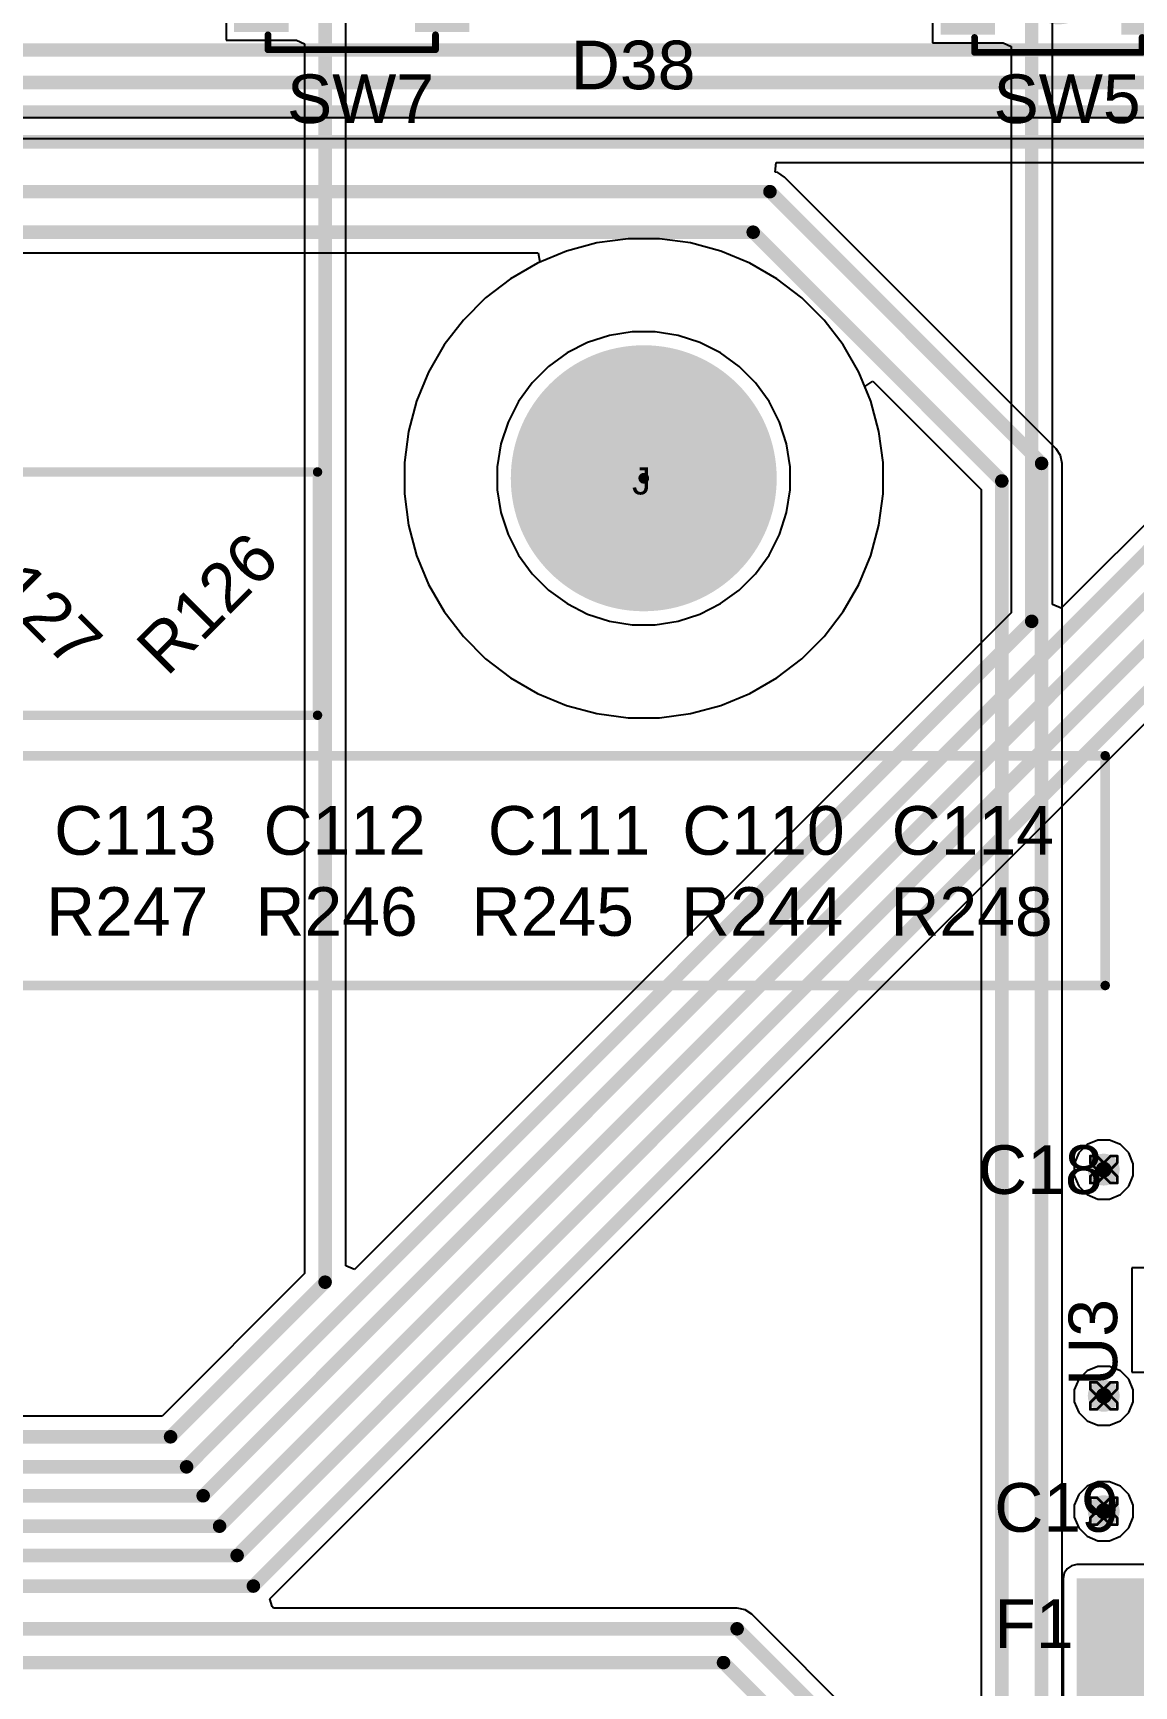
# Model space of a CAD drawing. Header units: inches. Extents: x -11 to 5379, y 0 to 5429.
# Drawn here: x 237.09 to 257.79, y 53.64 to 84.7 of the extents above; entities that cross this region are included whole.
import ezdxf

# ---------------------------------------------------------------- set-up
doc = ezdxf.new("R2010")
doc.units = ezdxf.units.IN
for name, color, linetype in [('Bottom Layer', 5, 'Continuous'), ('Bottom Solder', 6, 'Continuous'), ('Drill Drawing', 1, 'Continuous'), ('GND', 16, 'Continuous'), ('Pad Holes', 156, 'Continuous'), ('PWR', 76, 'Continuous'), ('Top Layer', 1, 'Continuous'), ('Top Overlay', 2, 'Continuous'), ('Top Paste', 8, 'Continuous'), ('Top Solder', 216, 'Continuous'), ('Via Holes', 16, 'Continuous')]:
    doc.layers.add(name, color=color, linetype=linetype)
doc.styles.add('Arial', font='', dxfattribs={"height": 0.2})
doc.styles.get('Arial').set_extended_font_data('Arial')

# ---------------------------------------------------------------- blocks, each defined once
blk = doc.blocks.new('B3U_1000P_182')
at = {"layer": 'Top Layer'}
for points in [[(-2.11, 0.86), (-1.29, 0.86), (-1.29, -0.86), (-2.11, -0.86)], [(1.29, 0.86), (2.11, 0.86), (2.11, -0.86), (1.29, -0.86)]]:
    blk.add_hatch(color=1, dxfattribs=at).paths.add_polyline_path(points)
at = {"layer": 'Top Paste'}
for points in [[(-2.11, 0.86), (-1.29, 0.86), (-1.29, -0.86), (-2.11, -0.86)], [(1.29, 0.86), (2.11, 0.86), (2.11, -0.86), (1.29, -0.86)]]:
    blk.add_hatch(color=8, dxfattribs=at).paths.add_polyline_path(points)
at = {"layer": 'Top Solder'}
for points in [[(-2.212, 0.962), (-1.188, 0.962), (-1.188, -0.962), (-2.212, -0.962)], [(1.188, 0.962), (2.212, 0.962), (2.212, -0.962), (1.188, -0.962)]]:
    blk.add_hatch(color=216, dxfattribs=at).paths.add_polyline_path(points)
at = {"layer": 'Top Overlay'}
for points in [[(1.575, 1.295, 0.127, 0.127, 0), (-1.575, 1.295, 0.127, 0.127, 0)], [(-1.575, 1.295, 0.127, 0.127, 0), (-1.575, 1.016, 0.127, 0.127, 0)], [(1.575, 1.295, 0.127, 0.127, 0), (1.575, 1.016, 0.127, 0.127, 0)], [(-1.575, -1.016, 0.127, 0.127, 0), (-1.575, -1.295, 0.127, 0.127, 0)], [(1.575, -1.295, 0.127, 0.127, 0), (-1.575, -1.295, 0.127, 0.127, 0)], [(1.575, -1.016, 0.127, 0.127, 0), (1.575, -1.295, 0.127, 0.127, 0)]]:
    blk.add_lwpolyline(points, format="xyseb", dxfattribs=at)
for points in [[(-1.607, 1.295, 0.0635, 0.0635, 1), (-1.543, 1.295, 0.0635, 0.0635, 1)], [(-1.607, 1.295, 0.0635, 0.0635, 1), (-1.543, 1.295, 0.0635, 0.0635, 1)], [(1.543, 1.295, 0.0635, 0.0635, 1), (1.607, 1.295, 0.0635, 0.0635, 1)], [(1.543, 1.295, 0.0635, 0.0635, 1), (1.607, 1.295, 0.0635, 0.0635, 1)], [(-1.607, 1.016, 0.0635, 0.0635, 1), (-1.543, 1.016, 0.0635, 0.0635, 1)], [(1.543, 1.016, 0.0635, 0.0635, 1), (1.607, 1.016, 0.0635, 0.0635, 1)], [(0.641, 0, 0.254, 0.254, 1), (-0.641, 0, 0.254, 0.254, 1)], [(-0.705, 0, 0.127, 0.127, 1), (-0.578, 0, 0.127, 0.127, 1)], [(0.578, 0, 0.127, 0.127, 1), (0.705, 0, 0.127, 0.127, 1)], [(-1.607, -1.016, 0.0635, 0.0635, 1), (-1.543, -1.016, 0.0635, 0.0635, 1)], [(-1.607, -1.295, 0.0635, 0.0635, 1), (-1.543, -1.295, 0.0635, 0.0635, 1)], [(-1.607, -1.295, 0.0635, 0.0635, 1), (-1.543, -1.295, 0.0635, 0.0635, 1)], [(1.543, -1.016, 0.0635, 0.0635, 1), (1.607, -1.016, 0.0635, 0.0635, 1)], [(1.543, -1.295, 0.0635, 0.0635, 1), (1.607, -1.295, 0.0635, 0.0635, 1)], [(1.543, -1.295, 0.0635, 0.0635, 1), (1.607, -1.295, 0.0635, 0.0635, 1)]]:
    blk.add_lwpolyline(points, format="xyseb", close=True, dxfattribs=at)
blk = doc.blocks.new('B3U_1000P_184')
at = {"layer": 'Top Layer'}
for points in [[(-2.11, 0.86), (-1.29, 0.86), (-1.29, -0.86), (-2.11, -0.86)], [(1.29, 0.86), (2.11, 0.86), (2.11, -0.86), (1.29, -0.86)]]:
    blk.add_hatch(color=1, dxfattribs=at).paths.add_polyline_path(points)
at = {"layer": 'Top Paste'}
for points in [[(-2.11, 0.86), (-1.29, 0.86), (-1.29, -0.86), (-2.11, -0.86)], [(1.29, 0.86), (2.11, 0.86), (2.11, -0.86), (1.29, -0.86)]]:
    blk.add_hatch(color=8, dxfattribs=at).paths.add_polyline_path(points)
at = {"layer": 'Top Solder'}
for points in [[(-2.212, 0.962), (-1.188, 0.962), (-1.188, -0.962), (-2.212, -0.962)], [(1.188, 0.962), (2.212, 0.962), (2.212, -0.962), (1.188, -0.962)]]:
    blk.add_hatch(color=216, dxfattribs=at).paths.add_polyline_path(points)
at = {"layer": 'Top Overlay'}
for points in [[(-1.575, 1.295, 0.127, 0.127, 0), (-1.575, 1.016, 0.127, 0.127, 0)], [(1.575, 1.295, 0.127, 0.127, 0), (-1.575, 1.295, 0.127, 0.127, 0)], [(1.575, 1.295, 0.127, 0.127, 0), (1.575, 1.016, 0.127, 0.127, 0)], [(-1.575, -1.016, 0.127, 0.127, 0), (-1.575, -1.295, 0.127, 0.127, 0)], [(1.575, -1.295, 0.127, 0.127, 0), (-1.575, -1.295, 0.127, 0.127, 0)], [(1.575, -1.016, 0.127, 0.127, 0), (1.575, -1.295, 0.127, 0.127, 0)]]:
    blk.add_lwpolyline(points, format="xyseb", dxfattribs=at)
for points in [[(-1.607, 1.295, 0.0635, 0.0635, 1), (-1.543, 1.295, 0.0635, 0.0635, 1)], [(-1.607, 1.295, 0.0635, 0.0635, 1), (-1.543, 1.295, 0.0635, 0.0635, 1)], [(1.543, 1.295, 0.0635, 0.0635, 1), (1.607, 1.295, 0.0635, 0.0635, 1)], [(1.543, 1.295, 0.0635, 0.0635, 1), (1.607, 1.295, 0.0635, 0.0635, 1)], [(-1.607, 1.016, 0.0635, 0.0635, 1), (-1.543, 1.016, 0.0635, 0.0635, 1)], [(1.543, 1.016, 0.0635, 0.0635, 1), (1.607, 1.016, 0.0635, 0.0635, 1)], [(0.641, 0, 0.254, 0.254, 1), (-0.641, 0, 0.254, 0.254, 1)], [(-0.705, 0, 0.127, 0.127, 1), (-0.578, 0, 0.127, 0.127, 1)], [(0.578, 0, 0.127, 0.127, 1), (0.705, 0, 0.127, 0.127, 1)], [(-1.607, -1.016, 0.0635, 0.0635, 1), (-1.543, -1.016, 0.0635, 0.0635, 1)], [(-1.607, -1.295, 0.0635, 0.0635, 1), (-1.543, -1.295, 0.0635, 0.0635, 1)], [(-1.607, -1.295, 0.0635, 0.0635, 1), (-1.543, -1.295, 0.0635, 0.0635, 1)], [(1.543, -1.016, 0.0635, 0.0635, 1), (1.607, -1.016, 0.0635, 0.0635, 1)], [(1.543, -1.295, 0.0635, 0.0635, 1), (1.607, -1.295, 0.0635, 0.0635, 1)], [(1.543, -1.295, 0.0635, 0.0635, 1), (1.607, -1.295, 0.0635, 0.0635, 1)]]:
    blk.add_lwpolyline(points, format="xyseb", close=True, dxfattribs=at)

msp = doc.modelspace()

# ---------------------------------------------------------------- hatches: boundary and pattern name
at = {"layer": 'Bottom Layer'}
h = msp.add_hatch(color=5, dxfattribs=at)
edge = h.paths.add_edge_path()
edge.add_arc((257.226, 63.342), 0.3, 0, 360)
h = msp.add_hatch(color=5, dxfattribs=at)
edge = h.paths.add_edge_path()
edge.add_arc((257.226, 59.09), 0.3, 0, 360)
h = msp.add_hatch(color=5, dxfattribs=at)
edge = h.paths.add_edge_path()
edge.add_arc((257.226, 56.921), 0.3, 0, 360)
at = {"layer": 'Bottom Solder'}
h = msp.add_hatch(color=6, dxfattribs=at)
edge = h.paths.add_edge_path()
edge.add_arc((248.577, 76.336), 0.102, 0, 360)
at = {"layer": 'GND'}
h = msp.add_hatch(color=16, dxfattribs=at)
edge = h.paths.add_edge_path()
edge.add_arc((257.226, 63.342), 0.3, 0, 360)
h = msp.add_hatch(color=16, dxfattribs=at)
edge = h.paths.add_edge_path()
edge.add_arc((257.226, 59.09), 0.3, 0, 360)
h = msp.add_hatch(color=16, dxfattribs=at)
edge = h.paths.add_edge_path()
edge.add_arc((257.226, 56.921), 0.3, 0, 360)
at = {"layer": 'Pad Holes'}
h = msp.add_hatch(color=7, dxfattribs=at)
edge = h.paths.add_edge_path()
edge.add_arc((248.577, 76.336), 2.5, 0, 360)
at = {"layer": 'PWR'}
h = msp.add_hatch(color=76, dxfattribs=at)
edge = h.paths.add_edge_path()
edge.add_arc((257.226, 63.342), 0.3, 0, 360)
h = msp.add_hatch(color=76, dxfattribs=at)
edge = h.paths.add_edge_path()
edge.add_arc((257.226, 59.09), 0.3, 0, 360)
h = msp.add_hatch(color=76, dxfattribs=at)
edge = h.paths.add_edge_path()
edge.add_arc((257.226, 56.921), 0.3, 0, 360)
at = {"layer": 'Top Layer'}
h = msp.add_hatch(color=1, dxfattribs=at)
edge = h.paths.add_edge_path()
edge.add_arc((257.226, 63.342), 0.3, 0, 360)
h = msp.add_hatch(color=1, dxfattribs=at)
edge = h.paths.add_edge_path()
edge.add_arc((257.226, 59.09), 0.3, 0, 360)
h = msp.add_hatch(color=1, dxfattribs=at)
edge = h.paths.add_edge_path()
edge.add_arc((257.226, 56.921), 0.3, 0, 360)
msp.add_hatch(color=1, dxfattribs=at).paths.add_polyline_path([(256.72, 50.978), (259.406, 50.978), (259.406, 55.658), (256.72, 55.658)])
at = {"layer": 'Top Solder'}
h = msp.add_hatch(color=216, dxfattribs=at)
edge = h.paths.add_edge_path()
edge.add_arc((248.577, 76.336), 0.102, 0, 360)
at = {"layer": 'Via Holes'}
h = msp.add_hatch(color=7, dxfattribs=at)
edge = h.paths.add_edge_path()
edge.add_arc((257.226, 63.342), 0.15, 0, 360)
h = msp.add_hatch(color=7, dxfattribs=at)
edge = h.paths.add_edge_path()
edge.add_arc((257.226, 59.09), 0.15, 0, 360)
h = msp.add_hatch(color=7, dxfattribs=at)
edge = h.paths.add_edge_path()
edge.add_arc((257.226, 56.921), 0.15, 0, 360)

# ---------------------------------------------------------------- linework, layer by layer
at = {"layer": 'Bottom Layer'}
for p, q in [((251.05, 82.091), (251.067, 82.269)), ((251.098, 82.082), (251.05, 82.091)), ((251.067, 82.269), (291.069, 82.269)), ((251.224, 81.998), (251.098, 82.082)), ((256.332, 76.89), (251.224, 81.998)), ((248.282, 80.836), (247.697, 80.759)), ((248.577, 80.836), (248.282, 80.836)), ((248.872, 80.836), (248.577, 80.836)), ((249.457, 80.759), (248.872, 80.836)), ((235.03, 80.572), (246.59, 80.572)), ((247.127, 80.606), (246.582, 80.381)), ((246.59, 80.572), (246.624, 80.398)), ((247.697, 80.759), (247.127, 80.606)), ((250.027, 80.606), (249.457, 80.759)), ((250.572, 80.381), (250.027, 80.606)), ((246.582, 80.381), (246.072, 80.086)), ((246.582, 80.381), (246.072, 80.086)), ((246.624, 80.398), (246.582, 80.381)), ((251.082, 80.086), (250.572, 80.381)), ((246.072, 80.086), (245.604, 79.727)), ((246.072, 80.086), (245.604, 79.727)), ((251.55, 79.727), (251.082, 80.086)), ((245.604, 79.727), (245.186, 79.309)), ((245.604, 79.727), (245.186, 79.309)), ((251.968, 79.309), (251.55, 79.727)), ((245.186, 79.309), (244.827, 78.841)), ((245.186, 79.309), (244.827, 78.841)), ((252.327, 78.841), (251.968, 79.309)), ((244.827, 78.841), (244.532, 78.331)), ((244.827, 78.841), (244.532, 78.331)), ((252.622, 78.331), (252.327, 78.841)), ((244.532, 78.331), (244.307, 77.786)), ((244.532, 78.331), (244.307, 77.786)), ((252.847, 77.786), (252.622, 78.331)), ((252.733, 78.061), (252.884, 78.161)), ((252.847, 77.786), (252.733, 78.061)), ((252.884, 78.161), (254.921, 76.124)), ((244.307, 77.786), (244.154, 77.216)), ((244.307, 77.786), (244.154, 77.216)), ((253, 77.216), (252.847, 77.786)), ((253, 77.216), (252.847, 77.786)), ((244.154, 77.216), (244.077, 76.631)), ((244.154, 77.216), (244.077, 76.631)), ((253.077, 76.631), (253, 77.216)), ((253.077, 76.631), (253, 77.216)), ((256.416, 76.764), (256.332, 76.89)), ((256.446, 76.615), (256.416, 76.764)), ((244.077, 76.631), (244.077, 76.336)), ((244.077, 76.631), (244.077, 76.041)), ((253.077, 76.336), (253.077, 76.631)), ((253.077, 76.041), (253.077, 76.631)), ((256.446, 52.854), (256.446, 76.615)), ((244.077, 76.336), (244.077, 76.336)), ((244.077, 76.336), (244.077, 76.041)), ((253.077, 76.041), (253.077, 76.336)), ((254.921, 76.124), (254.921, 46.311)), ((244.077, 76.041), (244.154, 75.456)), ((244.077, 76.041), (244.154, 75.456)), ((253, 75.456), (253.077, 76.041)), ((253, 75.456), (253.077, 76.041)), ((244.154, 75.456), (244.307, 74.886)), ((244.154, 75.456), (244.307, 74.886)), ((252.847, 74.886), (253, 75.456)), ((252.847, 74.886), (253, 75.456)), ((244.307, 74.886), (244.532, 74.341)), ((244.307, 74.886), (244.532, 74.341)), ((252.622, 74.341), (252.847, 74.886)), ((252.622, 74.341), (252.847, 74.886)), ((244.532, 74.341), (244.827, 73.831)), ((244.532, 74.341), (244.827, 73.831)), ((252.327, 73.831), (252.622, 74.341)), ((252.327, 73.831), (252.622, 74.341)), ((244.827, 73.831), (245.186, 73.363)), ((244.827, 73.831), (245.186, 73.363)), ((251.968, 73.363), (252.327, 73.831)), ((251.968, 73.363), (252.327, 73.831)), ((245.186, 73.363), (245.604, 72.945)), ((245.186, 73.363), (245.604, 72.945)), ((251.55, 72.945), (251.968, 73.363)), ((251.55, 72.945), (251.968, 73.363)), ((245.604, 72.945), (246.072, 72.586)), ((245.604, 72.945), (246.072, 72.586)), ((251.082, 72.586), (251.55, 72.945)), ((251.082, 72.586), (251.55, 72.945)), ((246.072, 72.586), (246.582, 72.291)), ((246.072, 72.586), (246.582, 72.291)), ((250.572, 72.291), (251.082, 72.586)), ((250.572, 72.291), (251.082, 72.586)), ((246.582, 72.291), (247.127, 72.066)), ((246.582, 72.291), (247.127, 72.066)), ((250.027, 72.066), (250.572, 72.291)), ((250.027, 72.066), (250.572, 72.291)), ((247.127, 72.066), (247.697, 71.913)), ((247.127, 72.066), (247.697, 71.913)), ((247.697, 71.913), (248.282, 71.836)), ((247.697, 71.913), (248.282, 71.836)), ((248.282, 71.836), (248.577, 71.836)), ((248.282, 71.836), (248.872, 71.836)), ((248.577, 71.836), (248.872, 71.836)), ((248.872, 71.836), (249.457, 71.913)), ((248.872, 71.836), (249.457, 71.913)), ((249.457, 71.913), (250.027, 72.066)), ((249.457, 71.913), (250.027, 72.066))]:
    msp.add_line(p, q, dxfattribs=at)
for points in [[(233.856, 84.385, 0.254, 0.254, 0), (291.994, 84.385, 0.254, 0.254, 0)], [(234.109, 83.775, 0.254, 0.254, 0), (291.741, 83.775, 0.254, 0.254, 0)], [(234.34, 83.216, 0.254, 0.254, 0), (291.51, 83.216, 0.254, 0.254, 0)], [(234.627, 82.658, 0.254, 0.254, 0), (291.23, 82.658, 0.254, 0.254, 0)], [(234.755, 81.723, 0.254, 0.254, 0), (250.95, 81.723, 0.254, 0.254, 0)], [(250.95, 81.723, 0.254, 0.254, 0), (256.057, 76.615, 0.254, 0.254, 0)], [(234.869, 80.961, 0.254, 0.254, 0), (250.634, 80.961, 0.254, 0.254, 0)], [(250.634, 80.961, 0.254, 0.254, 0), (255.31, 76.285, 0.254, 0.254, 0)], [(256.057, 44.011, 0.254, 0.254, 0), (256.057, 76.615, 0.254, 0.254, 0)], [(255.31, 45.916, 0.254, 0.254, 0), (255.31, 76.285, 0.254, 0.254, 0)]]:
    msp.add_lwpolyline(points, format="xyseb", dxfattribs=at)
for points in [[(250.886, 81.723, 0.127, 0.127, 1), (251.013, 81.723, 0.127, 0.127, 1)], [(250.886, 81.723, 0.127, 0.127, 1), (251.013, 81.723, 0.127, 0.127, 1)], [(250.571, 80.961, 0.127, 0.127, 1), (250.698, 80.961, 0.127, 0.127, 1)], [(250.571, 80.961, 0.127, 0.127, 1), (250.698, 80.961, 0.127, 0.127, 1)], [(255.994, 76.615, 0.127, 0.127, 1), (256.121, 76.615, 0.127, 0.127, 1)], [(255.994, 76.615, 0.127, 0.127, 1), (256.121, 76.615, 0.127, 0.127, 1)], [(255.246, 76.285, 0.127, 0.127, 1), (255.373, 76.285, 0.127, 0.127, 1)], [(255.246, 76.285, 0.127, 0.127, 1), (255.373, 76.285, 0.127, 0.127, 1)]]:
    msp.add_lwpolyline(points, format="xyseb", close=True, dxfattribs=at)
at = {"layer": 'Drill Drawing'}
for points in [[(256.972, 63.469, 0.0508, 0.0508, 0), (256.972, 63.596, 0.0508, 0.0508, 0)], [(256.972, 63.596, 0.0508, 0.0508, 0), (257.099, 63.596, 0.0508, 0.0508, 0)], [(256.972, 63.469, 0.0508, 0.0508, 0), (257.099, 63.342, 0.0508, 0.0508, 0)], [(257.099, 63.596, 0.0508, 0.0508, 0), (257.226, 63.469, 0.0508, 0.0508, 0)], [(257.226, 63.469, 0.0508, 0.0508, 0), (257.353, 63.596, 0.0508, 0.0508, 0)], [(257.353, 63.596, 0.0508, 0.0508, 0), (257.48, 63.596, 0.0508, 0.0508, 0)], [(257.353, 63.342, 0.0508, 0.0508, 0), (257.48, 63.469, 0.0508, 0.0508, 0)], [(257.48, 63.469, 0.0508, 0.0508, 0), (257.48, 63.596, 0.0508, 0.0508, 0)], [(256.972, 63.215, 0.0508, 0.0508, 0), (257.099, 63.342, 0.0508, 0.0508, 0)], [(256.972, 63.088, 0.0508, 0.0508, 0), (256.972, 63.215, 0.0508, 0.0508, 0)], [(256.972, 63.088, 0.0508, 0.0508, 0), (257.099, 63.088, 0.0508, 0.0508, 0)], [(257.099, 63.088, 0.0508, 0.0508, 0), (257.226, 63.215, 0.0508, 0.0508, 0)], [(257.226, 63.215, 0.0508, 0.0508, 0), (257.353, 63.088, 0.0508, 0.0508, 0)], [(257.353, 63.342, 0.0508, 0.0508, 0), (257.48, 63.215, 0.0508, 0.0508, 0)], [(257.353, 63.088, 0.0508, 0.0508, 0), (257.48, 63.088, 0.0508, 0.0508, 0)], [(257.48, 63.088, 0.0508, 0.0508, 0), (257.48, 63.215, 0.0508, 0.0508, 0)], [(256.972, 59.217, 0.0508, 0.0508, 0), (256.972, 59.344, 0.0508, 0.0508, 0)], [(256.972, 59.344, 0.0508, 0.0508, 0), (257.099, 59.344, 0.0508, 0.0508, 0)], [(257.099, 59.344, 0.0508, 0.0508, 0), (257.226, 59.217, 0.0508, 0.0508, 0)], [(257.226, 59.217, 0.0508, 0.0508, 0), (257.353, 59.344, 0.0508, 0.0508, 0)], [(257.353, 59.344, 0.0508, 0.0508, 0), (257.48, 59.344, 0.0508, 0.0508, 0)], [(257.48, 59.217, 0.0508, 0.0508, 0), (257.48, 59.344, 0.0508, 0.0508, 0)], [(256.972, 59.217, 0.0508, 0.0508, 0), (257.099, 59.09, 0.0508, 0.0508, 0)], [(256.972, 58.963, 0.0508, 0.0508, 0), (257.099, 59.09, 0.0508, 0.0508, 0)], [(257.353, 59.09, 0.0508, 0.0508, 0), (257.48, 59.217, 0.0508, 0.0508, 0)], [(257.353, 59.09, 0.0508, 0.0508, 0), (257.48, 58.963, 0.0508, 0.0508, 0)], [(256.972, 58.836, 0.0508, 0.0508, 0), (256.972, 58.963, 0.0508, 0.0508, 0)], [(256.972, 58.836, 0.0508, 0.0508, 0), (257.099, 58.836, 0.0508, 0.0508, 0)], [(257.099, 58.836, 0.0508, 0.0508, 0), (257.226, 58.963, 0.0508, 0.0508, 0)], [(257.226, 58.963, 0.0508, 0.0508, 0), (257.353, 58.836, 0.0508, 0.0508, 0)], [(257.353, 58.836, 0.0508, 0.0508, 0), (257.48, 58.836, 0.0508, 0.0508, 0)], [(257.48, 58.836, 0.0508, 0.0508, 0), (257.48, 58.963, 0.0508, 0.0508, 0)], [(256.972, 57.048, 0.0508, 0.0508, 0), (256.972, 57.175, 0.0508, 0.0508, 0)], [(256.972, 57.175, 0.0508, 0.0508, 0), (257.099, 57.175, 0.0508, 0.0508, 0)], [(257.099, 57.175, 0.0508, 0.0508, 0), (257.226, 57.048, 0.0508, 0.0508, 0)], [(257.226, 57.048, 0.0508, 0.0508, 0), (257.353, 57.175, 0.0508, 0.0508, 0)], [(257.353, 57.175, 0.0508, 0.0508, 0), (257.48, 57.175, 0.0508, 0.0508, 0)], [(257.48, 57.048, 0.0508, 0.0508, 0), (257.48, 57.175, 0.0508, 0.0508, 0)], [(256.972, 57.048, 0.0508, 0.0508, 0), (257.099, 56.921, 0.0508, 0.0508, 0)], [(256.972, 56.794, 0.0508, 0.0508, 0), (257.099, 56.921, 0.0508, 0.0508, 0)], [(257.353, 56.921, 0.0508, 0.0508, 0), (257.48, 57.048, 0.0508, 0.0508, 0)], [(257.353, 56.921, 0.0508, 0.0508, 0), (257.48, 56.794, 0.0508, 0.0508, 0)], [(256.972, 56.667, 0.0508, 0.0508, 0), (256.972, 56.794, 0.0508, 0.0508, 0)], [(256.972, 56.667, 0.0508, 0.0508, 0), (257.099, 56.667, 0.0508, 0.0508, 0)], [(257.099, 56.667, 0.0508, 0.0508, 0), (257.226, 56.794, 0.0508, 0.0508, 0)], [(257.226, 56.794, 0.0508, 0.0508, 0), (257.353, 56.667, 0.0508, 0.0508, 0)], [(257.353, 56.667, 0.0508, 0.0508, 0), (257.48, 56.667, 0.0508, 0.0508, 0)], [(257.48, 56.667, 0.0508, 0.0508, 0), (257.48, 56.794, 0.0508, 0.0508, 0)]]:
    msp.add_lwpolyline(points, format="xyseb", dxfattribs=at)
for points in [[(256.959, 63.596, 0.0254, 0.0254, 1), (256.985, 63.596, 0.0254, 0.0254, 1)], [(256.959, 63.596, 0.0254, 0.0254, 1), (256.985, 63.596, 0.0254, 0.0254, 1)], [(256.959, 63.469, 0.0254, 0.0254, 1), (256.985, 63.469, 0.0254, 0.0254, 1)], [(256.959, 63.469, 0.0254, 0.0254, 1), (256.985, 63.469, 0.0254, 0.0254, 1)], [(257.086, 63.596, 0.0254, 0.0254, 1), (257.111, 63.596, 0.0254, 0.0254, 1)], [(257.086, 63.596, 0.0254, 0.0254, 1), (257.111, 63.596, 0.0254, 0.0254, 1)], [(257.213, 63.469, 0.0254, 0.0254, 1), (257.238, 63.469, 0.0254, 0.0254, 1)], [(257.213, 63.469, 0.0254, 0.0254, 1), (257.238, 63.469, 0.0254, 0.0254, 1)], [(257.34, 63.596, 0.0254, 0.0254, 1), (257.365, 63.596, 0.0254, 0.0254, 1)], [(257.34, 63.596, 0.0254, 0.0254, 1), (257.365, 63.596, 0.0254, 0.0254, 1)], [(257.467, 63.596, 0.0254, 0.0254, 1), (257.492, 63.596, 0.0254, 0.0254, 1)], [(257.467, 63.596, 0.0254, 0.0254, 1), (257.492, 63.596, 0.0254, 0.0254, 1)], [(257.467, 63.469, 0.0254, 0.0254, 1), (257.492, 63.469, 0.0254, 0.0254, 1)], [(257.467, 63.469, 0.0254, 0.0254, 1), (257.492, 63.469, 0.0254, 0.0254, 1)], [(256.959, 63.215, 0.0254, 0.0254, 1), (256.985, 63.215, 0.0254, 0.0254, 1)], [(256.959, 63.215, 0.0254, 0.0254, 1), (256.985, 63.215, 0.0254, 0.0254, 1)], [(256.959, 63.088, 0.0254, 0.0254, 1), (256.985, 63.088, 0.0254, 0.0254, 1)], [(256.959, 63.088, 0.0254, 0.0254, 1), (256.985, 63.088, 0.0254, 0.0254, 1)], [(257.086, 63.342, 0.0254, 0.0254, 1), (257.111, 63.342, 0.0254, 0.0254, 1)], [(257.086, 63.342, 0.0254, 0.0254, 1), (257.111, 63.342, 0.0254, 0.0254, 1)], [(257.086, 63.088, 0.0254, 0.0254, 1), (257.111, 63.088, 0.0254, 0.0254, 1)], [(257.086, 63.088, 0.0254, 0.0254, 1), (257.111, 63.088, 0.0254, 0.0254, 1)], [(257.213, 63.215, 0.0254, 0.0254, 1), (257.238, 63.215, 0.0254, 0.0254, 1)], [(257.213, 63.215, 0.0254, 0.0254, 1), (257.238, 63.215, 0.0254, 0.0254, 1)], [(257.34, 63.342, 0.0254, 0.0254, 1), (257.365, 63.342, 0.0254, 0.0254, 1)], [(257.34, 63.342, 0.0254, 0.0254, 1), (257.365, 63.342, 0.0254, 0.0254, 1)], [(257.34, 63.088, 0.0254, 0.0254, 1), (257.365, 63.088, 0.0254, 0.0254, 1)], [(257.34, 63.088, 0.0254, 0.0254, 1), (257.365, 63.088, 0.0254, 0.0254, 1)], [(257.467, 63.215, 0.0254, 0.0254, 1), (257.492, 63.215, 0.0254, 0.0254, 1)], [(257.467, 63.215, 0.0254, 0.0254, 1), (257.492, 63.215, 0.0254, 0.0254, 1)], [(257.467, 63.088, 0.0254, 0.0254, 1), (257.492, 63.088, 0.0254, 0.0254, 1)], [(257.467, 63.088, 0.0254, 0.0254, 1), (257.492, 63.088, 0.0254, 0.0254, 1)], [(256.959, 59.344, 0.0254, 0.0254, 1), (256.985, 59.344, 0.0254, 0.0254, 1)], [(256.959, 59.344, 0.0254, 0.0254, 1), (256.985, 59.344, 0.0254, 0.0254, 1)], [(257.086, 59.344, 0.0254, 0.0254, 1), (257.111, 59.344, 0.0254, 0.0254, 1)], [(257.086, 59.344, 0.0254, 0.0254, 1), (257.111, 59.344, 0.0254, 0.0254, 1)], [(257.34, 59.344, 0.0254, 0.0254, 1), (257.365, 59.344, 0.0254, 0.0254, 1)], [(257.34, 59.344, 0.0254, 0.0254, 1), (257.365, 59.344, 0.0254, 0.0254, 1)], [(257.467, 59.344, 0.0254, 0.0254, 1), (257.492, 59.344, 0.0254, 0.0254, 1)], [(257.467, 59.344, 0.0254, 0.0254, 1), (257.492, 59.344, 0.0254, 0.0254, 1)], [(256.959, 59.217, 0.0254, 0.0254, 1), (256.985, 59.217, 0.0254, 0.0254, 1)], [(256.959, 59.217, 0.0254, 0.0254, 1), (256.985, 59.217, 0.0254, 0.0254, 1)], [(257.086, 59.09, 0.0254, 0.0254, 1), (257.111, 59.09, 0.0254, 0.0254, 1)], [(257.086, 59.09, 0.0254, 0.0254, 1), (257.111, 59.09, 0.0254, 0.0254, 1)], [(257.213, 59.217, 0.0254, 0.0254, 1), (257.238, 59.217, 0.0254, 0.0254, 1)], [(257.213, 59.217, 0.0254, 0.0254, 1), (257.238, 59.217, 0.0254, 0.0254, 1)], [(257.34, 59.09, 0.0254, 0.0254, 1), (257.365, 59.09, 0.0254, 0.0254, 1)], [(257.34, 59.09, 0.0254, 0.0254, 1), (257.365, 59.09, 0.0254, 0.0254, 1)], [(257.467, 59.217, 0.0254, 0.0254, 1), (257.492, 59.217, 0.0254, 0.0254, 1)], [(257.467, 59.217, 0.0254, 0.0254, 1), (257.492, 59.217, 0.0254, 0.0254, 1)], [(256.959, 58.963, 0.0254, 0.0254, 1), (256.985, 58.963, 0.0254, 0.0254, 1)], [(256.959, 58.963, 0.0254, 0.0254, 1), (256.985, 58.963, 0.0254, 0.0254, 1)], [(256.959, 58.836, 0.0254, 0.0254, 1), (256.985, 58.836, 0.0254, 0.0254, 1)], [(256.959, 58.836, 0.0254, 0.0254, 1), (256.985, 58.836, 0.0254, 0.0254, 1)], [(257.086, 58.836, 0.0254, 0.0254, 1), (257.111, 58.836, 0.0254, 0.0254, 1)], [(257.086, 58.836, 0.0254, 0.0254, 1), (257.111, 58.836, 0.0254, 0.0254, 1)], [(257.213, 58.963, 0.0254, 0.0254, 1), (257.238, 58.963, 0.0254, 0.0254, 1)], [(257.213, 58.963, 0.0254, 0.0254, 1), (257.238, 58.963, 0.0254, 0.0254, 1)], [(257.34, 58.836, 0.0254, 0.0254, 1), (257.365, 58.836, 0.0254, 0.0254, 1)], [(257.34, 58.836, 0.0254, 0.0254, 1), (257.365, 58.836, 0.0254, 0.0254, 1)], [(257.467, 58.963, 0.0254, 0.0254, 1), (257.492, 58.963, 0.0254, 0.0254, 1)], [(257.467, 58.963, 0.0254, 0.0254, 1), (257.492, 58.963, 0.0254, 0.0254, 1)], [(257.467, 58.836, 0.0254, 0.0254, 1), (257.492, 58.836, 0.0254, 0.0254, 1)], [(257.467, 58.836, 0.0254, 0.0254, 1), (257.492, 58.836, 0.0254, 0.0254, 1)], [(256.959, 57.175, 0.0254, 0.0254, 1), (256.985, 57.175, 0.0254, 0.0254, 1)], [(256.959, 57.175, 0.0254, 0.0254, 1), (256.985, 57.175, 0.0254, 0.0254, 1)], [(257.086, 57.175, 0.0254, 0.0254, 1), (257.111, 57.175, 0.0254, 0.0254, 1)], [(257.086, 57.175, 0.0254, 0.0254, 1), (257.111, 57.175, 0.0254, 0.0254, 1)], [(257.34, 57.175, 0.0254, 0.0254, 1), (257.365, 57.175, 0.0254, 0.0254, 1)], [(257.34, 57.175, 0.0254, 0.0254, 1), (257.365, 57.175, 0.0254, 0.0254, 1)], [(257.467, 57.175, 0.0254, 0.0254, 1), (257.492, 57.175, 0.0254, 0.0254, 1)], [(257.467, 57.175, 0.0254, 0.0254, 1), (257.492, 57.175, 0.0254, 0.0254, 1)], [(256.959, 57.048, 0.0254, 0.0254, 1), (256.985, 57.048, 0.0254, 0.0254, 1)], [(256.959, 57.048, 0.0254, 0.0254, 1), (256.985, 57.048, 0.0254, 0.0254, 1)], [(257.086, 56.921, 0.0254, 0.0254, 1), (257.111, 56.921, 0.0254, 0.0254, 1)], [(257.086, 56.921, 0.0254, 0.0254, 1), (257.111, 56.921, 0.0254, 0.0254, 1)], [(257.213, 57.048, 0.0254, 0.0254, 1), (257.238, 57.048, 0.0254, 0.0254, 1)], [(257.213, 57.048, 0.0254, 0.0254, 1), (257.238, 57.048, 0.0254, 0.0254, 1)], [(257.34, 56.921, 0.0254, 0.0254, 1), (257.365, 56.921, 0.0254, 0.0254, 1)], [(257.34, 56.921, 0.0254, 0.0254, 1), (257.365, 56.921, 0.0254, 0.0254, 1)], [(257.467, 57.048, 0.0254, 0.0254, 1), (257.492, 57.048, 0.0254, 0.0254, 1)], [(257.467, 57.048, 0.0254, 0.0254, 1), (257.492, 57.048, 0.0254, 0.0254, 1)], [(256.959, 56.794, 0.0254, 0.0254, 1), (256.985, 56.794, 0.0254, 0.0254, 1)], [(256.959, 56.794, 0.0254, 0.0254, 1), (256.985, 56.794, 0.0254, 0.0254, 1)], [(256.959, 56.667, 0.0254, 0.0254, 1), (256.985, 56.667, 0.0254, 0.0254, 1)], [(256.959, 56.667, 0.0254, 0.0254, 1), (256.985, 56.667, 0.0254, 0.0254, 1)], [(257.086, 56.667, 0.0254, 0.0254, 1), (257.111, 56.667, 0.0254, 0.0254, 1)], [(257.086, 56.667, 0.0254, 0.0254, 1), (257.111, 56.667, 0.0254, 0.0254, 1)], [(257.213, 56.794, 0.0254, 0.0254, 1), (257.238, 56.794, 0.0254, 0.0254, 1)], [(257.213, 56.794, 0.0254, 0.0254, 1), (257.238, 56.794, 0.0254, 0.0254, 1)], [(257.34, 56.667, 0.0254, 0.0254, 1), (257.365, 56.667, 0.0254, 0.0254, 1)], [(257.34, 56.667, 0.0254, 0.0254, 1), (257.365, 56.667, 0.0254, 0.0254, 1)], [(257.467, 56.794, 0.0254, 0.0254, 1), (257.492, 56.794, 0.0254, 0.0254, 1)], [(257.467, 56.794, 0.0254, 0.0254, 1), (257.492, 56.794, 0.0254, 0.0254, 1)], [(257.467, 56.667, 0.0254, 0.0254, 1), (257.492, 56.667, 0.0254, 0.0254, 1)], [(257.467, 56.667, 0.0254, 0.0254, 1), (257.492, 56.667, 0.0254, 0.0254, 1)]]:
    msp.add_lwpolyline(points, format="xyseb", close=True, dxfattribs=at)
at = {"layer": 'GND'}
for p, q in [((247.932, 79.022), (247.52, 78.888)), ((248.36, 79.09), (247.932, 79.022)), ((248.794, 79.09), (248.36, 79.09)), ((249.222, 79.022), (248.794, 79.09)), ((249.634, 78.888), (249.222, 79.022)), ((247.134, 78.691), (246.783, 78.437)), ((247.52, 78.888), (247.134, 78.691)), ((250.02, 78.691), (249.634, 78.888)), ((250.371, 78.437), (250.02, 78.691)), ((246.783, 78.437), (246.476, 78.13)), ((250.678, 78.13), (250.371, 78.437)), ((246.476, 78.13), (246.222, 77.779)), ((250.932, 77.779), (250.678, 78.13)), ((246.222, 77.779), (246.025, 77.393)), ((251.129, 77.393), (250.932, 77.779)), ((246.025, 77.393), (245.891, 76.981)), ((251.263, 76.981), (251.129, 77.393)), ((245.891, 76.981), (245.823, 76.553)), ((251.331, 76.553), (251.263, 76.981)), ((245.823, 76.553), (245.823, 76.119)), ((251.331, 76.119), (251.331, 76.553)), ((245.823, 76.119), (245.891, 75.691)), ((251.263, 75.691), (251.331, 76.119)), ((245.891, 75.691), (246.025, 75.279)), ((251.129, 75.279), (251.263, 75.691)), ((246.025, 75.279), (246.222, 74.893)), ((250.932, 74.893), (251.129, 75.279)), ((246.222, 74.893), (246.476, 74.542)), ((250.678, 74.542), (250.932, 74.893)), ((246.476, 74.542), (246.783, 74.235)), ((250.371, 74.235), (250.678, 74.542)), ((246.783, 74.235), (247.134, 73.981)), ((247.134, 73.981), (247.52, 73.784)), ((249.634, 73.784), (250.02, 73.981)), ((250.02, 73.981), (250.371, 74.235)), ((247.52, 73.784), (247.932, 73.65)), ((247.932, 73.65), (248.36, 73.582)), ((248.794, 73.582), (249.222, 73.65)), ((249.222, 73.65), (249.634, 73.784)), ((248.36, 73.582), (248.794, 73.582))]:
    msp.add_line(p, q, dxfattribs=at)
at = {"layer": 'PWR'}
for p, q in [((265.532, 83.109), (200.832, 83.109)), ((202.411, 82.72), (265.143, 82.72)), ((247.932, 79.022), (247.52, 78.888)), ((248.36, 79.09), (247.932, 79.022)), ((248.794, 79.09), (248.36, 79.09)), ((249.222, 79.022), (248.794, 79.09)), ((249.634, 78.888), (249.222, 79.022)), ((247.134, 78.691), (246.783, 78.437)), ((247.52, 78.888), (247.134, 78.691)), ((250.02, 78.691), (249.634, 78.888)), ((250.371, 78.437), (250.02, 78.691)), ((246.783, 78.437), (246.476, 78.13)), ((250.678, 78.13), (250.371, 78.437)), ((246.476, 78.13), (246.222, 77.779)), ((250.932, 77.779), (250.678, 78.13)), ((246.222, 77.779), (246.025, 77.393)), ((251.129, 77.393), (250.932, 77.779)), ((246.025, 77.393), (245.891, 76.981)), ((251.263, 76.981), (251.129, 77.393)), ((245.891, 76.981), (245.823, 76.553)), ((251.331, 76.553), (251.263, 76.981)), ((245.823, 76.553), (245.823, 76.119)), ((251.331, 76.119), (251.331, 76.553)), ((245.823, 76.119), (245.891, 75.691)), ((251.263, 75.691), (251.331, 76.119)), ((245.891, 75.691), (246.025, 75.279)), ((251.129, 75.279), (251.263, 75.691)), ((246.025, 75.279), (246.222, 74.893)), ((250.932, 74.893), (251.129, 75.279)), ((246.222, 74.893), (246.476, 74.542)), ((250.678, 74.542), (250.932, 74.893)), ((246.476, 74.542), (246.783, 74.235)), ((250.371, 74.235), (250.678, 74.542)), ((246.783, 74.235), (247.134, 73.981)), ((247.134, 73.981), (247.52, 73.784)), ((249.634, 73.784), (250.02, 73.981)), ((250.02, 73.981), (250.371, 74.235)), ((247.52, 73.784), (247.932, 73.65)), ((247.932, 73.65), (248.36, 73.582)), ((248.794, 73.582), (249.222, 73.65)), ((249.222, 73.65), (249.634, 73.784)), ((248.36, 73.582), (248.794, 73.582)), ((256.912, 63.812), (256.756, 63.656)), ((257.116, 63.896), (256.912, 63.812)), ((257.336, 63.896), (257.116, 63.896)), ((257.54, 63.812), (257.336, 63.896)), ((257.695, 63.656), (257.54, 63.812)), ((256.756, 63.656), (256.672, 63.452)), ((256.672, 63.452), (256.672, 63.232)), ((257.78, 63.452), (257.695, 63.656)), ((257.78, 63.232), (257.78, 63.452)), ((256.672, 63.232), (256.756, 63.028)), ((257.695, 63.028), (257.78, 63.232)), ((256.756, 63.028), (256.912, 62.872)), ((256.912, 62.872), (257.116, 62.788)), ((257.116, 62.788), (257.336, 62.788)), ((257.336, 62.788), (257.54, 62.872)), ((257.54, 62.872), (257.695, 63.028)), ((256.756, 59.404), (256.672, 59.2)), ((256.912, 59.56), (256.756, 59.404)), ((257.116, 59.644), (256.912, 59.56)), ((257.336, 59.644), (257.116, 59.644)), ((257.54, 59.56), (257.336, 59.644)), ((257.695, 59.404), (257.54, 59.56)), ((257.78, 59.2), (257.695, 59.404)), ((256.672, 59.2), (256.672, 58.98)), ((257.78, 58.98), (257.78, 59.2)), ((256.672, 58.98), (256.756, 58.776)), ((256.756, 58.776), (256.912, 58.62)), ((257.54, 58.62), (257.695, 58.776)), ((257.695, 58.776), (257.78, 58.98)), ((256.912, 58.62), (257.116, 58.536)), ((257.116, 58.536), (257.336, 58.536)), ((257.336, 58.536), (257.54, 58.62)), ((257.116, 57.475), (256.912, 57.391)), ((257.336, 57.475), (257.116, 57.475)), ((257.54, 57.391), (257.336, 57.475)), ((256.756, 57.235), (256.672, 57.032)), ((256.912, 57.391), (256.756, 57.235)), ((257.695, 57.235), (257.54, 57.391)), ((257.78, 57.032), (257.695, 57.235)), ((256.672, 57.032), (256.672, 56.811)), ((257.78, 56.811), (257.78, 57.032)), ((256.672, 56.811), (256.756, 56.608)), ((256.756, 56.608), (256.912, 56.452)), ((257.54, 56.452), (257.695, 56.608)), ((257.695, 56.608), (257.78, 56.811)), ((256.912, 56.452), (257.116, 56.367)), ((257.116, 56.367), (257.336, 56.367)), ((257.336, 56.367), (257.54, 56.452))]:
    msp.add_line(p, q, dxfattribs=at)
at = {"layer": 'Top Layer'}
for p, q in [((242.974, 61.531), (242.974, 89.444)), ((256.26, 73.961), (256.26, 89.394)), ((268.072, 85.54), (256.425, 73.893)), ((240.722, 85.233), (240.722, 84.572)), ((254.008, 85.183), (254.008, 84.522)), ((240.722, 84.572), (242.02, 84.572)), ((242.02, 84.572), (242.05, 84.572)), ((242.05, 84.572), (242.197, 84.499)), ((254.008, 84.522), (255.306, 84.522)), ((255.306, 84.522), (255.336, 84.522)), ((255.336, 84.522), (255.483, 84.449)), ((242.197, 84.499), (242.197, 61.387)), ((255.483, 84.449), (255.483, 73.807)), ((248.282, 80.836), (247.697, 80.759)), ((248.282, 80.836), (247.697, 80.759)), ((248.577, 80.836), (248.282, 80.836)), ((248.872, 80.836), (248.282, 80.836)), ((248.872, 80.836), (248.577, 80.836)), ((249.457, 80.759), (248.872, 80.836)), ((249.457, 80.759), (248.872, 80.836)), ((247.127, 80.606), (246.582, 80.381)), ((247.127, 80.606), (246.582, 80.381)), ((247.697, 80.759), (247.127, 80.606)), ((247.697, 80.759), (247.127, 80.606)), ((250.027, 80.606), (249.457, 80.759)), ((250.027, 80.606), (249.457, 80.759)), ((250.572, 80.381), (250.027, 80.606)), ((250.572, 80.381), (250.027, 80.606)), ((246.582, 80.381), (246.072, 80.086)), ((246.582, 80.381), (246.072, 80.086)), ((251.082, 80.086), (250.572, 80.381)), ((251.082, 80.086), (250.572, 80.381)), ((241.549, 55.277), (266.41, 80.138)), ((246.072, 80.086), (245.604, 79.727)), ((246.072, 80.086), (245.604, 79.727)), ((251.55, 79.727), (251.082, 80.086)), ((251.55, 79.727), (251.082, 80.086)), ((245.604, 79.727), (245.186, 79.309)), ((245.604, 79.727), (245.186, 79.309)), ((251.968, 79.309), (251.55, 79.727)), ((251.968, 79.309), (251.55, 79.727)), ((245.186, 79.309), (244.827, 78.841)), ((245.186, 79.309), (244.827, 78.841)), ((252.327, 78.841), (251.968, 79.309)), ((252.327, 78.841), (251.968, 79.309)), ((244.827, 78.841), (244.532, 78.331)), ((244.827, 78.841), (244.532, 78.331)), ((252.622, 78.331), (252.327, 78.841)), ((252.622, 78.331), (252.327, 78.841)), ((244.532, 78.331), (244.307, 77.786)), ((244.532, 78.331), (244.307, 77.786)), ((252.847, 77.786), (252.622, 78.331)), ((252.847, 77.786), (252.622, 78.331)), ((244.307, 77.786), (244.154, 77.216)), ((244.307, 77.786), (244.154, 77.216)), ((253, 77.216), (252.847, 77.786)), ((253, 77.216), (252.847, 77.786)), ((244.154, 77.216), (244.077, 76.631)), ((244.154, 77.216), (244.077, 76.631)), ((253.077, 76.631), (253, 77.216)), ((253.077, 76.631), (253, 77.216)), ((244.077, 76.631), (244.077, 76.336)), ((244.077, 76.631), (244.077, 76.041)), ((253.077, 76.336), (253.077, 76.631)), ((253.077, 76.041), (253.077, 76.631)), ((244.077, 76.336), (244.077, 76.336)), ((244.077, 76.336), (244.077, 76.041)), ((253.077, 76.041), (253.077, 76.336)), ((244.077, 76.041), (244.154, 75.456)), ((244.077, 76.041), (244.154, 75.456)), ((253, 75.456), (253.077, 76.041)), ((253, 75.456), (253.077, 76.041)), ((244.154, 75.456), (244.307, 74.886)), ((244.154, 75.456), (244.307, 74.886)), ((252.847, 74.886), (253, 75.456)), ((252.847, 74.886), (253, 75.456)), ((244.307, 74.886), (244.532, 74.341)), ((244.307, 74.886), (244.532, 74.341)), ((252.622, 74.341), (252.847, 74.886)), ((252.622, 74.341), (252.847, 74.886)), ((244.532, 74.341), (244.827, 73.831)), ((244.532, 74.341), (244.827, 73.831)), ((252.327, 73.831), (252.622, 74.341)), ((252.327, 73.831), (252.622, 74.341)), ((256.425, 73.893), (256.26, 73.961)), ((255.483, 73.807), (243.139, 61.463)), ((244.827, 73.831), (245.186, 73.363)), ((244.827, 73.831), (245.186, 73.363)), ((251.968, 73.363), (252.327, 73.831)), ((251.968, 73.363), (252.327, 73.831)), ((245.186, 73.363), (245.604, 72.945)), ((245.186, 73.363), (245.604, 72.945)), ((251.55, 72.945), (251.968, 73.363)), ((251.55, 72.945), (251.968, 73.363)), ((245.604, 72.945), (246.072, 72.586)), ((245.604, 72.945), (246.072, 72.586)), ((251.082, 72.586), (251.55, 72.945)), ((251.082, 72.586), (251.55, 72.945)), ((246.072, 72.586), (246.582, 72.291)), ((246.072, 72.586), (246.582, 72.291)), ((250.572, 72.291), (251.082, 72.586)), ((250.572, 72.291), (251.082, 72.586)), ((246.582, 72.291), (247.127, 72.066)), ((246.582, 72.291), (247.127, 72.066)), ((250.027, 72.066), (250.572, 72.291)), ((250.027, 72.066), (250.572, 72.291)), ((247.127, 72.066), (247.697, 71.913)), ((247.127, 72.066), (247.697, 71.913)), ((247.697, 71.913), (248.282, 71.836)), ((247.697, 71.913), (248.282, 71.836)), ((248.282, 71.836), (248.577, 71.836)), ((248.282, 71.836), (248.872, 71.836)), ((248.577, 71.836), (248.872, 71.836)), ((248.872, 71.836), (249.457, 71.913)), ((248.872, 71.836), (249.457, 71.913)), ((249.457, 71.913), (250.027, 72.066)), ((249.457, 71.913), (250.027, 72.066)), ((243.139, 61.463), (242.974, 61.531)), ((242.197, 61.387), (239.519, 58.708)), ((259.06, 61.494), (257.752, 61.494)), ((257.752, 61.494), (257.752, 60.486)), ((257.752, 60.486), (257.752, 59.536)), ((257.752, 59.536), (259.06, 59.536)), ((239.519, 58.708), (228.429, 58.708)), ((256.481, 55.757), (256.461, 55.658)), ((256.461, 55.658), (256.461, 50.978)), ((256.537, 55.841), (256.481, 55.757)), ((256.621, 55.897), (256.537, 55.841)), ((256.72, 55.917), (256.621, 55.897)), ((259.406, 55.917), (256.72, 55.917)), ((241.593, 55.128), (241.549, 55.277)), ((241.615, 55.099), (241.593, 55.128)), ((250.333, 55.099), (241.615, 55.099)), ((250.481, 55.069), (250.333, 55.099)), ((250.607, 54.985), (250.481, 55.069)), ((265.652, 39.941), (250.607, 54.985))]:
    msp.add_line(p, q, dxfattribs=at)
for points in [[(242.586, 61.226, 0.254, 0.254, 0), (242.586, 89.605, 0.254, 0.254, 0)], [(255.872, 73.647, 0.254, 0.254, 0), (255.872, 89.555, 0.254, 0.254, 0)], [(240.293, 57.212, 0.254, 0.254, 0), (268.46, 85.379, 0.254, 0.254, 0)], [(240.601, 56.64, 0.254, 0.254, 0), (265.555, 81.593, 0.254, 0.254, 0)], [(240.931, 56.089, 0.254, 0.254, 0), (265.927, 81.085, 0.254, 0.254, 0)], [(241.236, 55.514, 0.254, 0.254, 0), (266.249, 80.527, 0.254, 0.254, 0)], [(239.981, 57.755, 0.254, 0.254, 0), (255.872, 73.647, 0.254, 0.254, 0)], [(239.68, 58.32, 0.254, 0.254, 0), (242.586, 61.226, 0.254, 0.254, 0)], [(181.857, 58.32, 0.254, 0.254, 0), (239.68, 58.32, 0.254, 0.254, 0)], [(182.374, 57.755, 0.254, 0.254, 0), (239.981, 57.755, 0.254, 0.254, 0)], [(182.912, 57.212, 0.254, 0.254, 0), (240.293, 57.212, 0.254, 0.254, 0)], [(183.34, 56.64, 0.254, 0.254, 0), (240.601, 56.64, 0.254, 0.254, 0)], [(183.79, 56.089, 0.254, 0.254, 0), (240.931, 56.089, 0.254, 0.254, 0)], [(184.214, 55.514, 0.254, 0.254, 0), (241.236, 55.514, 0.254, 0.254, 0)], [(184.576, 54.711, 0.254, 0.254, 0), (250.333, 54.711, 0.254, 0.254, 0)], [(250.333, 54.711, 0.254, 0.254, 0), (265.377, 39.666, 0.254, 0.254, 0)], [(184.767, 54.076, 0.254, 0.254, 0), (250.076, 54.076, 0.254, 0.254, 0)], [(250.076, 54.076, 0.254, 0.254, 0), (264.821, 39.331, 0.254, 0.254, 0)]]:
    msp.add_lwpolyline(points, format="xyseb", dxfattribs=at)
for points in [[(255.808, 73.647, 0.127, 0.127, 1), (255.935, 73.647, 0.127, 0.127, 1)], [(255.808, 73.647, 0.127, 0.127, 1), (255.935, 73.647, 0.127, 0.127, 1)], [(242.522, 61.226, 0.127, 0.127, 1), (242.649, 61.226, 0.127, 0.127, 1)], [(242.522, 61.226, 0.127, 0.127, 1), (242.649, 61.226, 0.127, 0.127, 1)], [(239.616, 58.32, 0.127, 0.127, 1), (239.743, 58.32, 0.127, 0.127, 1)], [(239.616, 58.32, 0.127, 0.127, 1), (239.743, 58.32, 0.127, 0.127, 1)], [(239.917, 57.755, 0.127, 0.127, 1), (240.044, 57.755, 0.127, 0.127, 1)], [(239.917, 57.755, 0.127, 0.127, 1), (240.044, 57.755, 0.127, 0.127, 1)], [(240.229, 57.212, 0.127, 0.127, 1), (240.356, 57.212, 0.127, 0.127, 1)], [(240.229, 57.212, 0.127, 0.127, 1), (240.356, 57.212, 0.127, 0.127, 1)], [(240.538, 56.64, 0.127, 0.127, 1), (240.665, 56.64, 0.127, 0.127, 1)], [(240.538, 56.64, 0.127, 0.127, 1), (240.665, 56.64, 0.127, 0.127, 1)], [(240.868, 56.089, 0.127, 0.127, 1), (240.995, 56.089, 0.127, 0.127, 1)], [(240.868, 56.089, 0.127, 0.127, 1), (240.995, 56.089, 0.127, 0.127, 1)], [(241.173, 55.514, 0.127, 0.127, 1), (241.3, 55.514, 0.127, 0.127, 1)], [(241.173, 55.514, 0.127, 0.127, 1), (241.3, 55.514, 0.127, 0.127, 1)], [(250.269, 54.711, 0.127, 0.127, 1), (250.396, 54.711, 0.127, 0.127, 1)], [(250.269, 54.711, 0.127, 0.127, 1), (250.396, 54.711, 0.127, 0.127, 1)], [(250.013, 54.076, 0.127, 0.127, 1), (250.14, 54.076, 0.127, 0.127, 1)], [(250.013, 54.076, 0.127, 0.127, 1), (250.14, 54.076, 0.127, 0.127, 1)]]:
    msp.add_lwpolyline(points, format="xyseb", close=True, dxfattribs=at)
at = {"layer": 'Top Overlay'}
for points in [[(228.6, 76.454, 0.178, 0.178, 0), (242.443, 76.454, 0.178, 0.178, 0)], [(242.443, 71.882, 0.178, 0.178, 0), (242.443, 76.454, 0.178, 0.178, 0)], [(228.6, 71.882, 0.178, 0.178, 0), (242.443, 71.882, 0.178, 0.178, 0)], [(213.868, 71.12, 0.178, 0.178, 0), (257.254, 71.12, 0.178, 0.178, 0)], [(257.254, 66.802, 0.178, 0.178, 0), (257.254, 71.12, 0.178, 0.178, 0)], [(213.868, 66.802, 0.178, 0.178, 0), (257.254, 66.802, 0.178, 0.178, 0)]]:
    msp.add_lwpolyline(points, format="xyseb", dxfattribs=at)
for points in [[(242.399, 76.454, 0.0889, 0.0889, 1), (242.487, 76.454, 0.0889, 0.0889, 1)], [(242.399, 76.454, 0.0889, 0.0889, 1), (242.487, 76.454, 0.0889, 0.0889, 1)], [(242.399, 71.882, 0.0889, 0.0889, 1), (242.487, 71.882, 0.0889, 0.0889, 1)], [(242.399, 71.882, 0.0889, 0.0889, 1), (242.487, 71.882, 0.0889, 0.0889, 1)], [(257.209, 71.12, 0.0889, 0.0889, 1), (257.298, 71.12, 0.0889, 0.0889, 1)], [(257.209, 71.12, 0.0889, 0.0889, 1), (257.298, 71.12, 0.0889, 0.0889, 1)], [(257.209, 66.802, 0.0889, 0.0889, 1), (257.298, 66.802, 0.0889, 0.0889, 1)], [(257.209, 66.802, 0.0889, 0.0889, 1), (257.298, 66.802, 0.0889, 0.0889, 1)]]:
    msp.add_lwpolyline(points, format="xyseb", close=True, dxfattribs=at)

# ---------------------------------------------------------------- block references
at = {"rotation": 180}
for name, p in [('B3U_1000P_182', (243.086, 85.686)), ('B3U_1000P_184', (256.372, 85.636))]:
    msp.add_blockref(name, p, dxfattribs=at)

# ---------------------------------------------------------------- texts
at = {"layer": 'Drill Drawing', "style": 'Arial'}
msp.add_text('J', height=0.508, dxfattribs=at).set_placement((248.357, 76.031))
at = {"layer": 'Top Overlay', "style": 'Arial'}
for s, p in [('D38', (247.206, 83.647)), ('SW7', (241.867, 83.012)), ('SW5', (255.153, 83.012)), ('C113', (237.49, 69.26)), ('C112', (241.427, 69.26)), ('C111', (245.644, 69.26)), ('C110', (249.301, 69.26)), ('C114', (253.238, 69.26)), ('R247', (237.338, 67.736)), ('R246', (241.275, 67.736)), ('R245', (245.339, 67.736)), ('R244', (249.276, 67.736)), ('R248', (253.213, 67.736)), ('C18', (254.863, 62.885)), ('C19', (255.168, 56.535)), ('F1', (255.168, 54.351))]:
    msp.add_text(s, height=0.9144, dxfattribs=at).set_placement(p)
for s, rotation, p in [('R127', 315, (235.655, 74.849)), ('R126', 45, (239.61, 72.587)), ('U3', 90, (257.479, 59.278))]:
    msp.add_text(s, height=0.9144, rotation=rotation, dxfattribs=at).set_placement(p)

doc.saveas('drawing.dxf')
